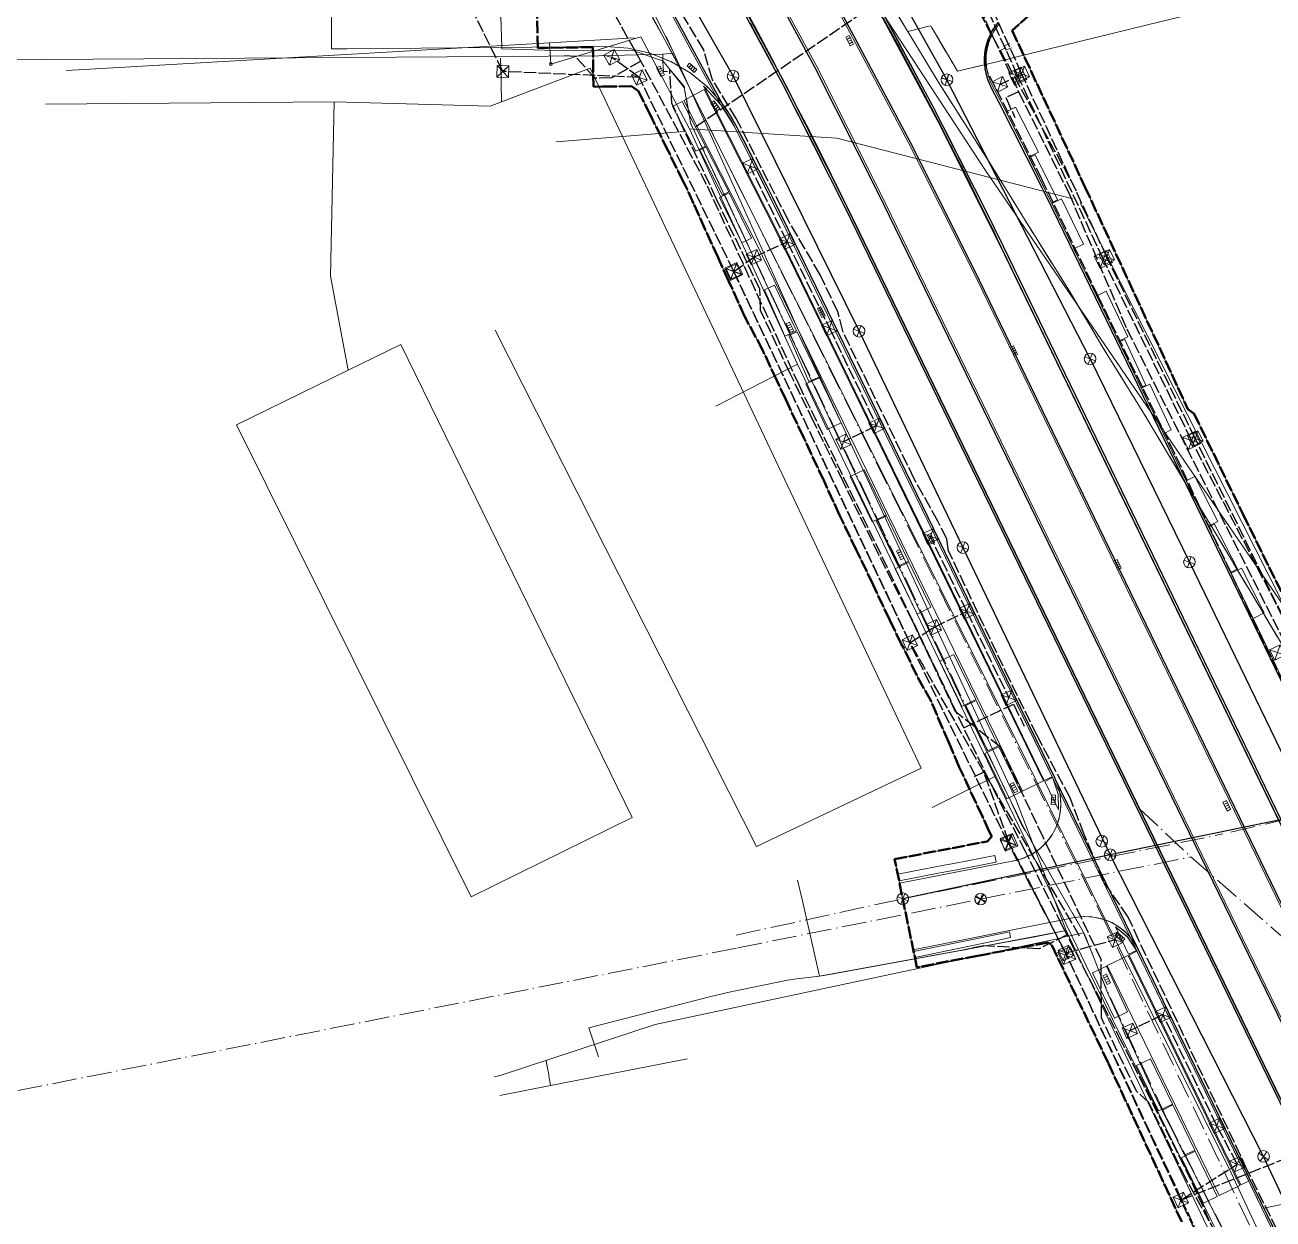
# Model space of a CAD drawing. Header units: metres. Extents: x 105014 to 106600, y 111320 to 118425.
# Drawn here: x 105653.5 to 105782.4, y 117864.4 to 117987.7 of the extents above; entities that cross this region are included whole.
import ezdxf

# ---------------------------------------------------------------- set-up
doc = ezdxf.new("R2010")
doc.units = ezdxf.units.M
doc.linetypes.add('DASHDOT', pattern=[3.556, 2.54, -0.508, 0, -0.508])
doc.linetypes.add('DASHED', pattern=[1.524, 1.27, -0.254])
for name, color, linetype, lineweight in [('00-BASE-LIMITE', 7, 'DASHED', 50), ('00-BASE-UE', 42, 'DASHED', 25), ('10-PAV-BOCACALLE', 9, 'CONTINUOUS', 13), ('10-PAV-CALZADA-BRT', 12, 'CONTINUOUS', 30), ('10-PAV-CALZADA-MIXTA', 8, 'CONTINUOUS', 30), ('10-PAV-CICLORUTA', 76, 'CONTINUOUS', 18), ('10-PAV-SARDINEL', 252, 'CONTINUOUS', 13), ('20-EP-ZONA-DURA', 253, 'CONTINUOUS', 13), ('20-EP-ZONA-VERDE', 84, 'CONTINUOUS', 13), ('30-RED-ENEL-NODOS', 11, 'CONTINUOUS', 13), ('30-RED-ENEL-PROY', 1, 'DASHED', 25), ('30-RED-ETB-CAMARA', 151, 'CONTINUOUS', 13), ('30-RED-ETB-EXIST', 145, 'CONTINUOUS', 13), ('30-RED-ETB-PROY', 5, 'DASHED', 25), ('30-RED-MOVISTAR-CAMARA', 141, 'CONTINUOUS', 13), ('30-RED-MOVISTAR-PROY', 4, 'DASHED', 25), ('30-RED-VANTI-EXIST', 52, 'CONTINUOUS', 13), ('30-RED-VANTI-PROY', 2, 'DASHED', 25), ('30-RED-VANTI-RETIRO', 8, 'DASHDOT', 13), ('35-RH-ACUE-DOMICILIARIA', 152, 'CONTINUOUS', 9), ('35-RH-ACUE-MENOR-EXIST', 151, 'CONTINUOUS', 13), ('35-RH-ACUE-MENOR-PROY', 5, 'DASHED', 25), ('35-RH-PLUV-COLECTOR', 96, 'CONTINUOUS', 30), ('35-RH-PLUV-NODOS', 94, 'CONTINUOUS', 13), ('35-RH-PLUV-RETIRO', 8, 'DASHDOT', 13), ('35-RH-SUDS-ZONAS', 92, 'CONTINUOUS', 20)]:
    doc.layers.add(name, color=color, linetype=linetype, lineweight=lineweight)

# ---------------------------------------------------------------- blocks, each defined once
blk = doc.blocks.new('POSTE')
blk.add_circle((0, 0), 0.15)
blk = doc.blocks.new('CAJA_ENEL')
for p, q in [((-0.6, -0.6), (0.6, 0.6)), ((-0.6, 0.6), (0.6, -0.6))]:
    blk.add_line(p, q)
blk.add_lwpolyline([(-0.6, -0.6), (0.6, -0.6), (0.6, 0.6), (-0.6, 0.6)], close=True)
blk = doc.blocks.new('CAM_MOV_CS_276')
for p, q in [((-0.7, -0.7), (0.7, 0.7)), ((-0.7, 0.7), (0.7, -0.7))]:
    blk.add_line(p, q)
blk.add_lwpolyline([(-0.7, -0.7), (0.7, -0.7), (0.7, 0.7), (-0.7, 0.7)], close=True)
blk = doc.blocks.new('SUMIDERO')
for p, q in [((-0.25, -0.2), (-0.25, 0.2)), ((0, -0.2), (0, 0.2)), ((0.25, -0.2), (0.25, 0.2))]:
    blk.add_line(p, q)
blk.add_lwpolyline([(-0.5, -0.2), (0.5, -0.2), (0.5, 0.2), (-0.5, 0.2)], close=True)
blk = doc.blocks.new('POZO_PLUV')
for p, q in [((-0.42, -0.42), (0.42, 0.42)), ((-0.42, 0.42), (0.42, -0.42))]:
    blk.add_line(p, q)
blk.add_circle((0, 0), 0.6)

msp = doc.modelspace()

# ---------------------------------------------------------------- linework, layer by layer
at = {"layer": '00-BASE-LIMITE'}
for points in [[(105772.9711, 117864.0941), (105765.3621, 117880.5211), (105759.4951, 117892.7541), (105759.1585, 117892.9575), (105751.8789, 117891.5693), (105745.6075, 117890.3803), (105743.3085, 117901.5519), (105752.8701, 117903.3841), (105753.3411, 117903.8951), (105753.0931, 117904.4171), (105752.3783, 117905.9489), (105749.9921, 117911.0631), (105748.8957, 117913.6109), (105747.0713, 117917.8501), (105745.6091, 117920.5051), (105744.1981, 117923.4511), (105744.0191, 117923.7221), (105742.8245, 117926.2359), (105741.0989, 117929.8673), (105739.3837, 117933.4221), (105737.6141, 117937.0761), (105736.0331, 117940.5761), (105733.8997, 117945.1227), (105732.0741, 117949.0137), (105731.1491, 117950.9851), (105729.6971, 117954.0801), (105727.8191, 117957.6211), (105726.1703, 117961.2615), (105725.2381, 117963.3195), (105725.0735, 117963.6829), (105723.7589, 117966.5855), (105722.5463, 117969.2629), (105721.6581, 117971.2241), (105721.4611, 117971.5311), (105720.0841, 117974.3821), (105719.9081, 117974.6931), (105718.0909, 117978.3687), (105716.8661, 117980.8461), (105716.1331, 117981.3671), (105714.1347, 117981.3383), (105713.1373, 117981.3239), (105712.2093, 117981.3097), (105712.1521, 117985.4049), (105706.4489, 117985.3129), (105706.3269, 117992.8905)], [(105757.2795, 117988.7667), (105755.4465, 117987.1305), (105762.9661, 117970.9811), (105773.6061, 117948.0201), (105774.2291, 117947.5741), (105779.2931, 117937.1571), (105785.4971, 117924.6111)]]:
    msp.add_lwpolyline(points, dxfattribs=at)
at = {"layer": '00-BASE-UE'}
for points in [[(105772.9711, 117864.0941), (105765.3621, 117880.5211), (105759.4951, 117892.7541), (105759.1585, 117892.9575), (105751.8789, 117891.5693), (105745.6075, 117890.3803), (105743.3085, 117901.5519), (105752.8701, 117903.3841), (105753.3411, 117903.8951), (105753.0931, 117904.4171), (105752.3783, 117905.9489), (105749.9921, 117911.0631), (105748.8957, 117913.6109), (105747.0713, 117917.8501), (105745.6091, 117920.5051), (105744.1981, 117923.4511), (105744.0191, 117923.7221), (105742.8245, 117926.2359), (105741.0989, 117929.8673), (105739.3837, 117933.4221), (105737.6141, 117937.0761), (105736.0331, 117940.5761), (105733.8997, 117945.1227), (105732.0741, 117949.0137), (105731.1491, 117950.9851), (105729.6971, 117954.0801), (105727.8191, 117957.6211), (105726.1703, 117961.2615), (105725.2381, 117963.3195), (105725.0735, 117963.6829), (105723.7589, 117966.5855), (105722.5463, 117969.2629), (105721.6581, 117971.2241), (105721.4611, 117971.5311), (105720.0841, 117974.3821), (105719.9081, 117974.6931), (105718.0909, 117978.3687), (105716.8661, 117980.8461), (105716.1331, 117981.3671), (105714.1347, 117981.3383), (105713.1373, 117981.3239), (105712.2093, 117981.3097), (105712.1521, 117985.4049), (105706.4489, 117985.3129), (105706.3269, 117992.8905)], [(105757.2795, 117988.7667), (105755.4465, 117987.1305), (105762.9661, 117970.9811), (105773.6061, 117948.0201), (105774.2291, 117947.5741), (105779.2931, 117937.1571), (105785.4971, 117924.6111)]]:
    msp.add_lwpolyline(points, dxfattribs=at)
at = {"layer": '10-PAV-BOCACALLE'}
for points in [[(105685.1479, 117985.2228), (105685.1199, 117992.9038), (105706.6029, 117992.8945), (105707.8185, 117993.0008), (105708.9973, 117993.3166), (105710.1033, 117993.8322), (105711.1029, 117994.532), (105711.9659, 117995.3948), (105712.666, 117996.3943), (105713.1818, 117997.5002), (105713.4978, 117998.6789), (105713.6044, 117999.8945), (105713.5466, 118000.7921), (105713.3742, 118001.6748), (105713.0901, 118002.5282), (105725.5125, 117979.5728), (105723.9701, 117981.2945), (105722.1815, 117982.7588), (105720.1891, 117983.9309), (105718.0403, 117984.7829), (105715.7862, 117985.2947), (105713.4801, 117985.4541), (105686.7315, 117985.2361), (105685.1479, 117985.2228)], [(105768.458, 117892.2483), (105767.9563, 117893.0955), (105767.3227, 117893.8493), (105766.5744, 117894.4893), (105765.7315, 117894.9983), (105764.8167, 117895.3626), (105763.8546, 117895.5723), (105762.8712, 117895.6219), (105761.8929, 117895.5099), (105745.233, 117892.2007), (105743.818, 117899.0762), (105755.6323, 117901.3667), (105756.5904, 117901.6366), (105757.4907, 117902.0612), (105758.3084, 117902.6287), (105759.021, 117903.3237), (105759.6089, 117904.1268), (105760.056, 117905.0162), (105760.3499, 117905.9672), (105760.4825, 117906.9537), (105760.4502, 117907.9485), (105760.2539, 117908.9244), (105759.8989, 117909.8543), (105768.458, 117892.2483)]]:
    msp.add_lwpolyline(points, close=True, dxfattribs=at)
at = {"layer": '10-PAV-CALZADA-BRT'}
for points in [[(105728.2469, 117995.9547), (105735.0851, 117983.2977), (105741.5591, 117970.4505), (105784.0521, 117883.043)], [(105815.2039, 117810.9595), (105780.8673, 117881.5894), (105780.3768, 117882.5983), (105738.4115, 117968.9203), (105731.9824, 117981.6781), (105725.1917, 117994.2471)], [(105741.0663, 117990.3143), (105748.0385, 117977.2314), (105754.6731, 117963.9741), (105831.1225, 117806.1941)], [(105827.9727, 117804.6679), (105751.5233, 117962.4479), (105744.9287, 117975.6251), (105737.9987, 117988.6289)]]:
    msp.add_lwpolyline(points, dxfattribs=at)
at = {"layer": '10-PAV-CALZADA-MIXTA'}
for points in [[(105802.6028, 117822.013), (105773.8063, 117881.2467), (105771.5738, 117885.839), (105768.458, 117892.2483), (105759.8989, 117909.8543), (105759.8863, 117909.8803), (105757.9903, 117913.7802), (105755.4677, 117918.9691), (105732.3079, 117966.6085), (105730.6831, 117969.9193), (105730.0797, 117971.1332), (105726.9291, 117977.3387), (105726.2701, 117978.487), (105725.5125, 117979.5728), (105713.0901, 118002.5282)], [(105724.9757, 117994.1207), (105731.7631, 117981.5578), (105738.1889, 117968.8063), (105808.2239, 117824.7455)], [(105843.1473, 117781.9497), (105754.5767, 117964.7463), (105752.6503, 117968.682), (105747.2594, 117979.295), (105741.6401, 117989.7889)], [(105753.9628, 117987.932), (105753.3805, 117987.1033), (105752.9458, 117986.1884), (105752.6712, 117985.2135), (105752.5645, 117984.2063), (105752.6287, 117983.1954), (105752.8621, 117982.2098), (105753.2579, 117981.2775), (105754.0193, 117979.8361), (105758.5219, 117970.9073), (105758.7168, 117970.5115), (105760.2013, 117967.4715), (105794.0671, 117897.5775)]]:
    msp.add_lwpolyline(points, dxfattribs=at)
at = {"layer": '10-PAV-CICLORUTA'}
for points in [[(105731.2287, 117966.0837), (105758.6751, 117909.6269), (105756.5167, 117908.5775), (105729.0703, 117965.0345), (105721.5323, 117979.8923), (105723.6539, 117981.0143), (105731.2287, 117966.0837)], [(105778.9775, 117867.8651), (105776.8191, 117866.8159), (105765.2771, 117890.5575), (105767.4355, 117891.6069), (105778.9775, 117867.8651)]]:
    msp.add_lwpolyline(points, close=True, dxfattribs=at)
at = {"layer": '10-PAV-SARDINEL'}
for points in [[(105802.4229, 117821.9256), (105773.6264, 117881.1593), (105771.3939, 117885.7516), (105768.2781, 117892.1609), (105759.719, 117909.767), (105759.7064, 117909.793), (105757.8104, 117913.6928), (105755.2878, 117918.8817), (105732.1281, 117966.5209), (105731.3191, 117968.1773), (105730.5039, 117969.8306), (105729.9007, 117971.044), (105729.1216, 117972.5988), (105728.337, 117974.151), (105727.547, 117975.7003), (105726.7518, 117977.2461), (105726.5993, 117977.5334), (105726.5972, 117977.5374), (105726.4384, 117977.8212), (105726.273, 117978.1023), (105726.1022, 117978.3785), (105725.9232, 117978.654), (105725.7406, 117978.922), (105725.738, 117978.9256), (105725.5485, 117979.1909), (105725.3524, 117979.453), (105725.3393, 117979.4728), (105725.3366, 117979.4776), (105712.9142, 118002.433)], [(105713.0901, 118002.5282), (105725.5125, 117979.5728), (105725.7109, 117979.3077), (105725.9033, 117979.0383), (105726.0898, 117978.7647), (105726.2701, 117978.487), (105726.4444, 117978.2055), (105726.6123, 117977.9201), (105726.7739, 117977.6312), (105726.9291, 117977.3387), (105727.7249, 117975.7915), (105728.5153, 117974.2415), (105729.3002, 117972.6887), (105730.0797, 117971.1332), (105730.6831, 117969.9193), (105731.4986, 117968.2654), (105732.3079, 117966.6085), (105755.4677, 117918.9691), (105757.9903, 117913.7802), (105759.8863, 117909.8803), (105759.8989, 117909.8543), (105768.458, 117892.2483), (105771.5738, 117885.839), (105773.8063, 117881.2467), (105802.6028, 117822.013)], [(105727.951, 117989.2428), (105728.8581, 117987.5677), (105729.7588, 117985.8892), (105730.6531, 117984.2073), (105731.5409, 117982.522), (105732.4224, 117980.8333), (105733.2974, 117979.1413), (105734.1659, 117977.446), (105735.028, 117975.7473), (105735.8836, 117974.0454), (105736.7327, 117972.3403), (105737.5754, 117970.6319), (105738.4115, 117968.9203), (105780.3768, 117882.5983), (105780.8673, 117881.5894), (105815.2039, 117810.9595)], [(105831.1225, 117806.1941), (105754.6731, 117963.9741), (105753.7461, 117965.8783), (105752.8122, 117967.7792), (105751.8713, 117969.6766), (105750.9235, 117971.5705), (105749.9687, 117973.461), (105749.007, 117975.348), (105748.0385, 117977.2314), (105747.063, 117979.1112), (105746.0807, 117980.9875), (105745.0915, 117982.8602), (105744.0954, 117984.7292), (105743.0925, 117986.5946), (105742.0828, 117988.4563)], [(105742.1794, 117988.388), (105742.8904, 117987.0815), (105743.5979, 117985.7731), (105744.3019, 117984.4628), (105745.0023, 117983.1506), (105745.6991, 117981.8364), (105746.3924, 117980.5204), (105747.0821, 117979.2026), (105747.7683, 117977.8828), (105748.4509, 117976.5612), (105749.1299, 117975.2378), (105749.8053, 117973.9126), (105750.4771, 117972.5855), (105751.1454, 117971.2566), (105751.81, 117969.9259), (105752.471, 117968.5933), (105752.9554, 117967.6113), (105753.4378, 117966.6282), (105753.9182, 117965.6441), (105754.3968, 117964.659), (105840.7572, 117786.4239)], [(105842.9673, 117781.8625), (105754.3968, 117964.659), (105753.9182, 117965.6441), (105753.4378, 117966.6282), (105752.9554, 117967.6113), (105752.471, 117968.5933), (105751.81, 117969.9259), (105751.1454, 117971.2566), (105750.4771, 117972.5855), (105749.8053, 117973.9126), (105749.1299, 117975.2378), (105748.4509, 117976.5612), (105747.7683, 117977.8828), (105747.0821, 117979.2026), (105746.3924, 117980.5204), (105745.6991, 117981.8364), (105745.0023, 117983.1506), (105744.3019, 117984.4628), (105743.5979, 117985.7731), (105742.8904, 117987.0815), (105742.1794, 117988.388)], [(105742.3549, 117988.4839), (105743.0662, 117987.1769), (105743.7739, 117985.868), (105744.4781, 117984.5572), (105745.1788, 117983.2445), (105745.8759, 117981.9299), (105746.5694, 117980.6134), (105747.2594, 117979.295), (105747.9458, 117977.9748), (105748.6286, 117976.6527), (105749.3079, 117975.3288), (105749.9836, 117974.0031), (105750.6556, 117972.6755), (105751.3241, 117971.3462), (105751.989, 117970.015), (105752.6503, 117968.682), (105753.1348, 117967.6995), (105753.6174, 117966.7161), (105754.098, 117965.7317), (105754.5767, 117964.7463), (105843.1473, 117781.9497)], [(105808.2239, 117824.7455), (105738.1889, 117968.8063), (105737.4056, 117970.4102), (105736.6166, 117972.0113), (105735.8219, 117973.6096), (105735.0215, 117975.205), (105734.2154, 117976.7976), (105733.4036, 117978.3872), (105732.5862, 117979.974), (105731.7631, 117981.5578), (105730.9343, 117983.1387), (105730.0999, 117984.7167), (105729.2599, 117986.2916), (105728.4142, 117987.8635)], [(105808.4038, 117824.8329), (105738.3687, 117968.8939), (105737.5852, 117970.4983), (105736.7959, 117972.1001), (105736.0009, 117973.699), (105735.2001, 117975.295), (105734.3937, 117976.8882), (105733.5816, 117978.4785), (105732.7638, 117980.0659), (105731.9404, 117981.6504), (105731.1113, 117983.2319), (105730.2766, 117984.8105), (105729.4362, 117986.386), (105728.5902, 117987.9586)], [(105728.5902, 117987.9586), (105729.4362, 117986.386), (105730.2766, 117984.8105), (105731.1113, 117983.2319), (105731.9404, 117981.6504), (105732.7638, 117980.0659), (105733.5816, 117978.4785), (105734.3937, 117976.8882), (105735.2001, 117975.295), (105736.0009, 117973.699), (105736.7959, 117972.1001), (105737.5852, 117970.4983), (105738.3687, 117968.8939), (105808.4038, 117824.8329)], [(105794.0671, 117897.5775), (105760.2013, 117967.4715), (105759.4613, 117968.9926), (105758.7168, 117970.5115), (105758.5219, 117970.9073), (105757.6342, 117972.6995), (105756.7401, 117974.4885), (105755.8396, 117976.2743), (105754.9326, 117978.0568), (105754.0193, 117979.8361), (105753.2579, 117981.2775), (105753.1616, 117981.468), (105753.0721, 117981.6618), (105752.9895, 117981.8587), (105752.914, 117982.0584), (105752.8457, 117982.2606), (105752.7846, 117982.4652), (105752.7308, 117982.6717), (105752.6844, 117982.8801), (105752.6454, 117983.09), (105752.6139, 117983.3011), (105752.59, 117983.5133), (105752.5736, 117983.7261), (105752.5648, 117983.9394), (105752.5636, 117984.1529), (105752.57, 117984.3663), (105752.5839, 117984.5793), (105752.6055, 117984.7917), (105752.6346, 117985.0032), (105752.6712, 117985.2135), (105752.7152, 117985.4224), (105752.7667, 117985.6296), (105752.8255, 117985.8348), (105752.8915, 117986.0378), (105752.9647, 117986.2383), (105753.0451, 117986.4361), (105753.1324, 117986.6309), (105753.2266, 117986.8225), (105753.3275, 117987.0106), (105753.4351, 117987.195), (105753.5491, 117987.3755), (105753.6695, 117987.5517), (105753.7961, 117987.7236)], [(105754.0843, 117987.7651), (105753.9566, 117987.6042), (105753.8325, 117987.4357), (105753.7157, 117987.2647), (105753.6059, 117987.091), (105753.5024, 117986.9135), (105753.4035, 117986.7291), (105753.3134, 117986.5457), (105753.2289, 117986.3572), (105753.151, 117986.1653), (105753.0805, 117985.9722), (105753.0169, 117985.7768), (105752.9603, 117985.5793), (105752.9103, 117985.3781), (105752.8674, 117985.1744), (105752.8323, 117984.9726), (105752.8043, 117984.7693), (105752.7833, 117984.5628), (105752.7698, 117984.3584), (105752.7636, 117984.1509), (105752.7648, 117983.9432), (105752.7732, 117983.7385), (105752.7892, 117983.5315), (105752.8126, 117983.3248), (105752.8428, 117983.1222), (105752.8802, 117982.9209), (105752.9254, 117982.7178), (105752.977, 117982.5197), (105753.0368, 117982.3196), (105753.1024, 117982.1257), (105753.176, 117981.9311), (105753.2555, 117981.7416), (105753.3417, 117981.555), (105753.4354, 117981.3697), (105754.1967, 117979.9285), (105755.1108, 117978.1479), (105756.0181, 117976.3647), (105756.9189, 117974.5783), (105757.8133, 117972.7886), (105758.7012, 117970.9959), (105758.8963, 117970.5997), (105759.6411, 117969.0804), (105760.3812, 117967.5589), (105794.2471, 117897.6647)]]:
    msp.add_lwpolyline(points, dxfattribs=at)
at = {"layer": '20-EP-ZONA-DURA'}
for points in [[(105757.2795, 117988.7667), (105755.4465, 117987.1305), (105755.4465, 117987.1305), (105762.9661, 117970.9811), (105773.6061, 117948.0201), (105774.2291, 117947.5741), (105779.2931, 117937.1571), (105785.4971, 117924.6111)], [(105782.6797, 117921.5381), (105780.3265, 117926.3947), (105781.4841, 117926.9825), (105779.1251, 117931.6165), (105778.0593, 117931.0739), (105778.0157, 117931.1639), (105778.7237, 117931.5243), (105776.3647, 117936.1585), (105775.7477, 117935.8445), (105775.7061, 117935.9307), (105776.6759, 117936.4291), (105774.3163, 117941.0629), (105773.4363, 117940.6149), (105771.0813, 117945.4755), (105771.8673, 117945.8753), (105769.6623, 117950.5845), (105768.8011, 117950.1813), (105768.7575, 117950.2713), (105769.2573, 117950.5071), (105767.0709, 117955.2253), (105766.4881, 117954.9551), (105766.4445, 117955.0451), (105767.3919, 117955.4839), (105765.1737, 117960.1871), (105764.1801, 117959.7185), (105761.8309, 117964.5669), (105762.8205, 117965.0473), (105760.5495, 117969.7253), (105759.5605, 117969.2451), (105759.5169, 117969.3351), (105760.1477, 117969.6381), (105757.8411, 117974.2985), (105757.2145, 117973.9885), (105757.1745, 117974.0683), (105758.1557, 117974.5657), (105755.8049, 117979.2039), (105754.8245, 117978.7071), (105754.1967, 117979.9285), (105753.4354, 117981.3697), (105753.3417, 117981.555), (105753.2555, 117981.7416), (105753.176, 117981.9311), (105753.1024, 117982.1257), (105753.0368, 117982.3196), (105752.977, 117982.5197), (105752.9254, 117982.7178), (105752.8802, 117982.9209), (105752.8428, 117983.1222), (105752.8126, 117983.3248), (105752.7892, 117983.5315), (105752.7732, 117983.7385), (105752.7648, 117983.9432), (105752.7636, 117984.1509), (105752.7698, 117984.3584), (105752.7833, 117984.5628), (105752.8043, 117984.7693), (105752.8323, 117984.9726), (105752.8674, 117985.1744), (105752.9103, 117985.3781), (105752.9603, 117985.5793), (105753.0169, 117985.7768), (105753.0805, 117985.9722), (105753.151, 117986.1653), (105753.2289, 117986.3572), (105753.3134, 117986.5457), (105753.4035, 117986.7291), (105753.5024, 117986.9135), (105753.6059, 117987.091), (105753.7157, 117987.2647), (105753.8325, 117987.4357), (105753.9566, 117987.6042), (105754.0843, 117987.7651)], [(105772.9711, 117864.0941), (105765.3621, 117880.5211), (105759.4951, 117892.7541), (105759.1585, 117892.9575), (105751.8789, 117891.5693), (105745.6075, 117890.3803), (105745.3952, 117891.4117), (105748.0441, 117891.9559), (105754.1735, 117893.2151), (105755.2885, 117893.4443), (105755.1725, 117894.0297), (105754.0527, 117893.8029), (105745.2907, 117892.0167), (105745.3952, 117891.4117), (105745.2329, 117892.2007), (105761.8929, 117895.5099), (105762.7903, 117895.6187), (105763.6939, 117895.5914), (105764.5831, 117895.4287), (105765.4377, 117895.1343), (105766.2385, 117894.7148), (105766.9671, 117894.1797), (105767.607, 117893.5413), (105768.2777, 117892.1607), (105767.3651, 117893.5133), (105766.1119, 117894.5583), (105767.4817, 117891.7405), (105768.2911, 117892.1341), (105768.3349, 117892.0441), (105767.5255, 117891.6505), (105779.0675, 117867.9089), (105779.8769, 117868.3025), (105782.1067, 117863.7155)]]:
    msp.add_lwpolyline(points, dxfattribs=at)
for points in [[(105724.0448, 117981.2212), (105723.8499, 117981.1181), (105723.5771, 117981.3733), (105723.7423, 117981.0611), (105731.3187, 117966.1275), (105732.6427, 117963.4042), (105745.8019, 117936.3357), (105758.7651, 117909.6705), (105759.5745, 117910.0641), (105759.6183, 117909.9741), (105758.8089, 117909.5807), (105760.2379, 117906.6409), (105760.1955, 117908.2399), (105759.718, 117909.7665), (105760.3776, 117908.4123), (105760.4859, 117907.4757), (105760.4461, 117906.5337), (105760.2593, 117905.6096), (105759.93, 117904.7261), (105759.4664, 117903.9052), (105758.8799, 117903.167), (105758.185, 117902.5298), (105757.3989, 117902.0093), (105756.5409, 117901.6184), (105755.6323, 117901.3667), (105743.8179, 117899.0762), (105743.7698, 117899.3101), (105746.4303, 117899.8213), (105748.5519, 117900.2333), (105749.5641, 117900.4043), (105753.8009, 117901.2433), (105753.6649, 117901.9301), (105749.4379, 117901.0929), (105748.4269, 117900.9221), (105746.2975, 117900.5087), (105743.6287, 117899.9957), (105743.3085, 117901.5519), (105752.8701, 117903.3841), (105753.3411, 117903.8951), (105753.0931, 117904.4171), (105752.3783, 117905.9489), (105749.9921, 117911.0631), (105748.8957, 117913.6109), (105747.0713, 117917.8501), (105745.6091, 117920.5051), (105744.1981, 117923.4511), (105744.0191, 117923.7221), (105742.8245, 117926.2359), (105741.0989, 117929.8673), (105739.3837, 117933.4221), (105737.6141, 117937.0761), (105736.0331, 117940.5761), (105733.8997, 117945.1227), (105732.0741, 117949.0137), (105731.1491, 117950.9851), (105729.6971, 117954.0801), (105727.8191, 117957.6211), (105726.1703, 117961.2615), (105725.2381, 117963.3195), (105725.0735, 117963.6829), (105723.7589, 117966.5855), (105722.5463, 117969.2629), (105721.6581, 117971.2241), (105721.4611, 117971.5311), (105720.0841, 117974.3821), (105719.9081, 117974.6931), (105718.0909, 117978.3687), (105716.8661, 117980.8461), (105716.1331, 117981.3671), (105714.1347, 117981.3383), (105713.1373, 117981.3239), (105712.2093, 117981.3097), (105712.1521, 117985.4049), (105706.4489, 117985.3129), (105706.4476, 117985.3968), (105713.4801, 117985.4541), (105715.8068, 117985.2915), (105718.0801, 117984.7702), (105720.2452, 117983.9027), (105722.2495, 117982.7101), (105724.0448, 117981.2212)], [(105721.5323, 117979.8923), (105729.0703, 117965.0345), (105756.5167, 117908.5775), (105758.6751, 117909.6269), (105731.2287, 117966.0837), (105723.6539, 117981.0143), (105721.5323, 117979.8923)], [(105722.7905, 117974.6733), (105723.7657, 117975.1825), (105721.3555, 117979.7989), (105720.3839, 117979.2829), (105722.7905, 117974.6733)], [(105725.5491, 117970.1301), (105726.1731, 117970.4473), (105723.8119, 117975.0937), (105723.1927, 117974.7657), (105725.5491, 117970.1301)], [(105728.5299, 117965.6869), (105726.2211, 117970.3529), (105725.2379, 117969.8597), (105727.5439, 117965.1991), (105728.5299, 117965.6869)], [(105731.9667, 117955.5681), (105733.1889, 117956.1047), (105730.8947, 117960.8169), (105729.8759, 117960.3293), (105731.9667, 117955.5681)], [(105734.4637, 117950.8761), (105735.5077, 117951.3345), (105733.2327, 117956.0149), (105732.3727, 117955.6371), (105734.4637, 117950.8761)], [(105737.8067, 117946.6063), (105735.5401, 117951.2687), (105734.1411, 117950.6261), (105736.3611, 117945.9239), (105737.8067, 117946.6063)], [(105740.9947, 117936.3903), (105742.4333, 117937.0895), (105740.1597, 117941.7663), (105738.7211, 117941.0669), (105740.9947, 117936.3903)], [(105743.6713, 117931.7983), (105744.7505, 117932.3229), (105742.4769, 117936.9997), (105741.3977, 117936.4749), (105743.6713, 117931.7983)], [(105747.0673, 117927.5563), (105744.7943, 117932.2331), (105743.3557, 117931.5337), (105745.6291, 117926.8571), (105747.0673, 117927.5563)], [(105750.2637, 117917.3239), (105751.7023, 117918.0233), (105749.4287, 117922.6999), (105747.9903, 117922.0005), (105750.2637, 117917.3239)], [(105752.9403, 117912.7321), (105754.0195, 117913.2567), (105751.7461, 117917.9333), (105750.6667, 117917.4087), (105752.9403, 117912.7321)], [(105756.3367, 117908.4903), (105754.0633, 117913.1669), (105752.6243, 117912.4673), (105754.8983, 117907.7907), (105756.3367, 117908.4903)], [(105765.2771, 117890.5575), (105776.8191, 117866.8159), (105778.9775, 117867.8651), (105767.4355, 117891.6069), (105765.2771, 117890.5575)], [(105767.3703, 117885.7947), (105765.1867, 117890.5135), (105763.7477, 117889.8155), (105766.0211, 117885.1387), (105767.3703, 117885.7947)], [(105770.5661, 117875.5621), (105772.0047, 117876.2615), (105769.7311, 117880.9381), (105768.2923, 117880.2385), (105770.5661, 117875.5621)], [(105773.2427, 117870.9703), (105774.3221, 117871.4949), (105772.0483, 117876.1717), (105770.9693, 117875.6469), (105773.2427, 117870.9703)], [(105776.6393, 117866.7285), (105774.3657, 117871.4049), (105772.9267, 117870.7053), (105775.2007, 117866.0289), (105776.6393, 117866.7285)]]:
    msp.add_lwpolyline(points, close=True, dxfattribs=at)
at = {"layer": '20-EP-ZONA-VERDE'}
msp.add_lwpolyline([(105818.5315, 117812.5771), (105741.7391, 117970.5379), (105735.2625, 117983.3901), (105728.4215, 117996.0521), (105723.2049, 118005.3867), (105727.3199, 118007.6479), (105737.8235, 117988.5325), (105737.8235, 117988.5325), (105744.7511, 117975.5332), (105751.3433, 117962.3607), (105827.7927, 117804.5807)], dxfattribs=at)
for points in [[(105726.7665, 117977.2181), (105732.1281, 117966.5209), (105759.5745, 117910.0641), (105758.7651, 117909.6705), (105731.3187, 117966.1275), (105723.7423, 117981.0611), (105723.5771, 117981.3733), (105725.3571, 117979.4379), (105726.7665, 117977.2181)], [(105723.7657, 117975.1825), (105722.7905, 117974.6733), (105720.3839, 117979.2829), (105721.3555, 117979.7989), (105723.7657, 117975.1825)], [(105758.1557, 117974.5657), (105757.1745, 117974.0683), (105754.8245, 117978.7071), (105755.8049, 117979.2039), (105758.1557, 117974.5657)], [(105726.1731, 117970.4473), (105725.5491, 117970.1301), (105723.1927, 117974.7657), (105723.8119, 117975.0937), (105726.1731, 117970.4473)], [(105760.1477, 117969.6381), (105759.5169, 117969.3351), (105757.2145, 117973.9885), (105757.8411, 117974.2985), (105760.1477, 117969.6381)], [(105728.5299, 117965.6869), (105727.5439, 117965.1991), (105725.2379, 117969.8597), (105726.2211, 117970.3529), (105728.5299, 117965.6869)], [(105762.8205, 117965.0473), (105761.8309, 117964.5669), (105759.5605, 117969.2451), (105760.5495, 117969.7253), (105762.8205, 117965.0473)], [(105733.1889, 117956.1047), (105731.9667, 117955.5681), (105729.8759, 117960.3293), (105730.8947, 117960.8169), (105733.1889, 117956.1047)], [(105767.3919, 117955.4839), (105766.4445, 117955.0451), (105764.1801, 117959.7185), (105765.1737, 117960.1871), (105767.3919, 117955.4839)], [(105735.5077, 117951.3345), (105734.4637, 117950.8761), (105732.3727, 117955.6371), (105733.2327, 117956.0149), (105735.5077, 117951.3345)], [(105769.2573, 117950.5071), (105768.7575, 117950.2713), (105766.4881, 117954.9551), (105767.0709, 117955.2253), (105769.2573, 117950.5071)], [(105737.8067, 117946.6063), (105736.3611, 117945.9239), (105734.1411, 117950.6261), (105735.5401, 117951.2687), (105737.8067, 117946.6063)], [(105771.8673, 117945.8753), (105771.0813, 117945.4755), (105768.8011, 117950.1813), (105769.6623, 117950.5845), (105771.8673, 117945.8753)], [(105742.4333, 117937.0895), (105740.9947, 117936.3903), (105738.7211, 117941.0669), (105740.1597, 117941.7663), (105742.4333, 117937.0895)], [(105776.6759, 117936.4291), (105775.7061, 117935.9307), (105773.4363, 117940.6149), (105774.3163, 117941.0629), (105776.6759, 117936.4291)], [(105744.7505, 117932.3229), (105743.6713, 117931.7983), (105741.3977, 117936.4749), (105742.4769, 117936.9997), (105744.7505, 117932.3229)], [(105778.7237, 117931.5243), (105778.0157, 117931.1639), (105775.7477, 117935.8445), (105776.3647, 117936.1585), (105778.7237, 117931.5243)], [(105747.0673, 117927.5563), (105745.6291, 117926.8571), (105743.3557, 117931.5337), (105744.7943, 117932.2331), (105747.0673, 117927.5563)], [(105781.4841, 117926.9825), (105780.3265, 117926.3947), (105778.0593, 117931.0739), (105779.1251, 117931.6165), (105781.4841, 117926.9825)], [(105751.7023, 117918.0233), (105750.2637, 117917.3239), (105747.9903, 117922.0005), (105749.4287, 117922.6999), (105751.7023, 117918.0233)], [(105754.0195, 117913.2567), (105752.9403, 117912.7321), (105750.6667, 117917.4087), (105751.7461, 117917.9333), (105754.0195, 117913.2567)], [(105756.3367, 117908.4903), (105754.8983, 117907.7907), (105752.6243, 117912.4673), (105754.0633, 117913.1669), (105756.3367, 117908.4903)], [(105759.6907, 117909.8253), (105760.1906, 117908.2716), (105760.2379, 117906.6409), (105758.8089, 117909.5807), (105759.6183, 117909.9741), (105759.6907, 117909.8253)], [(105753.8009, 117901.2433), (105749.5641, 117900.4043), (105748.5519, 117900.2333), (105746.4303, 117899.8213), (105743.7701, 117899.3101), (105743.6289, 117899.9957), (105746.2975, 117900.5087), (105748.4269, 117900.9221), (105749.4379, 117901.0929), (105753.6649, 117901.9301), (105753.8009, 117901.2433)], [(105755.2885, 117893.4443), (105754.1735, 117893.2151), (105748.0441, 117891.9559), (105745.3953, 117891.4117), (105745.2907, 117892.0167), (105754.0527, 117893.8029), (105755.1725, 117894.0297), (105755.2885, 117893.4443)], [(105768.2911, 117892.1341), (105767.4817, 117891.7405), (105766.1119, 117894.5583), (105767.3752, 117893.5024), (105768.2911, 117892.1341)], [(105769.2541, 117890.1531), (105779.8769, 117868.3025), (105779.0675, 117867.9089), (105767.5255, 117891.6505), (105768.3349, 117892.0441), (105769.2541, 117890.1531)], [(105767.3703, 117885.7947), (105766.0211, 117885.1387), (105763.7477, 117889.8155), (105765.1867, 117890.5135), (105767.3703, 117885.7947)], [(105772.0047, 117876.2615), (105770.5661, 117875.5621), (105768.2923, 117880.2385), (105769.7311, 117880.9381), (105772.0047, 117876.2615)], [(105774.3221, 117871.4949), (105773.2427, 117870.9703), (105770.9693, 117875.6469), (105772.0483, 117876.1717), (105774.3221, 117871.4949)]]:
    msp.add_lwpolyline(points, close=True, dxfattribs=at)
at = {"layer": '30-RED-ENEL-PROY'}
for points in [[(105702.8459, 117982.8897), (105695.8117, 117997.1261)], [(105756.4475, 117982.6249), (105749.8081, 117997.3669)], [(105716.9423, 117982.2727), (105714.1091, 117984.3399)], [(105716.9423, 117982.2727), (105702.8459, 117982.8897)], [(105726.7045, 117962.2313), (105716.9423, 117982.2727)], [(105756.4475, 117982.6249), (105754.2099, 117981.5569)], [(105765.2303, 117963.7209), (105756.4475, 117982.6249)], [(105732.2105, 117965.3079), (105728.3843, 117973.1127)], [(105728.7787, 117963.7141), (105732.2105, 117965.3079)], [(105732.2105, 117965.3079), (105736.5723, 117956.3965)], [(105726.7045, 117962.2313), (105728.7787, 117963.7141)], [(105774.3589, 117944.9779), (105765.2303, 117963.7209)], [(105744.8777, 117923.9013), (105726.7045, 117962.2313)], [(105736.5723, 117956.3965), (105741.4551, 117946.3027)], [(105741.4551, 117946.3027), (105738.0335, 117944.6573)], [(105784.7849, 117923.8239), (105774.3589, 117944.9779)], [(105750.7627, 117927.1409), (105747.0065, 117934.8813)], [(105747.3547, 117925.4887), (105750.7627, 117927.1409)], [(105750.7627, 117927.1409), (105755.1047, 117918.2209)], [(105744.8777, 117923.9013), (105747.3547, 117925.4887)], [(105755.0235, 117903.2723), (105744.8777, 117923.9013)], [(105760.9899, 117891.8689), (105755.0235, 117903.2723)], [(105760.9899, 117891.8689), (105766.0755, 117893.2375)], [(105772.8711, 117866.3505), (105760.9899, 117891.8689)], [(105771.0177, 117885.4941), (105767.6043, 117883.8285)], [(105776.5937, 117874.0131), (105771.0177, 117885.4941)], [(105772.8711, 117866.3505), (105791.5877, 117873.7839)], [(105778.6941, 117870.0557), (105776.5937, 117874.0131)], [(105772.8711, 117866.3505), (105778.6941, 117870.0557)], [(105783.4751, 117844.0135), (105772.8711, 117866.3505)]]:
    msp.add_lwpolyline(points, dxfattribs=at)
at = {"layer": '30-RED-ETB-EXIST'}
for points in [[(105657.779, 117982.997), (105707.681, 117985.852), (105707.807, 117983.656)], [(105707.807, 117983.656), (105707.681, 117985.852), (105716.46, 117986.355)], [(105790.451, 117834.321), (105790.549, 117834.365), (105788.93, 117837.985), (105763.049, 117890.638), (105753.645, 117910.088), (105733.288, 117952.656), (105722.121, 117976.958), (105717.098, 117986.47), (105707.807, 117983.656)], [(105708.362, 117975.62), (105721.59, 117976.702)], [(105722.121, 117976.958), (105737.347, 117975.991), (105761.701, 117969.755)], [(105806.963, 117878.426), (105808.272, 117878.902), (105762.473, 117969.322)], [(105724.856, 117948.325), (105733.288, 117952.656)], [(105747.177, 117906.889), (105753.645, 117910.088)]]:
    msp.add_lwpolyline(points, dxfattribs=at)
at = {"layer": '30-RED-ETB-PROY'}
for points in [[(105722.742, 117977.183), (105748.184, 117994.595), (105748.733, 117994.915)], [(105762.11, 117970.54), (105749.141, 117994.424), (105748.733, 117994.915)]]:
    msp.add_lwpolyline(points, dxfattribs=at)
at = {"layer": '30-RED-MOVISTAR-PROY'}
for points in [[(105756.0475, 117982.4147), (105749.3483, 117997.1519)], [(105764.8677, 117963.4777), (105756.0475, 117982.4147)], [(105773.9777, 117944.7841), (105764.8677, 117963.4777)], [(105744.8937, 117923.9309), (105726.6965, 117962.2381)], [(105786.9527, 117919.7187), (105773.9777, 117944.7841)], [(105752.5336, 117910.5266), (105744.8937, 117923.9309)], [(105752.5336, 117910.5266), (105751.5392, 117910.0626)], [(105755.1167, 117903.3053), (105752.5336, 117910.5266)], [(105752.5336, 117910.5266), (105762.4609, 117893.4728)], [(105761.1049, 117891.5861), (105755.1167, 117903.3053)], [(105772.9543, 117866.4227), (105761.1049, 117891.5861)], [(105801.2131, 117805.9497), (105772.9543, 117866.4227)]]:
    msp.add_lwpolyline(points, dxfattribs=at)
at = {"layer": '30-RED-VANTI-EXIST'}
for points in [[(105744.6761, 117987.0269), (105744.6507, 117987.0691), (105739.8937, 117994.9439), (105736.4477, 118001.3535), (105732.9387, 118012.1493), (105728.8945, 118017.0171)], [(105719.5297, 117986.2136), (105710.8281, 118002.4745), (105706.2124, 118010.2051)], [(105755.5173, 117984.2824), (105770.8475, 117988.0573), (105800.3429, 117995.1637)], [(105702.7551, 117985.4176), (105702.4958, 117992.7079)], [(105744.6697, 117987.0253), (105744.6761, 117987.0269)], [(105744.6761, 117987.0269), (105746.5737, 117987.484)], [(105774.8722, 117937.8439), (105769.0449, 117947.5811), (105764.8243, 117954.3771), (105761.4597, 117960.0345), (105756.7193, 117967.6539), (105753.1641, 117973.3873), (105747.7687, 117981.8863), (105744.6761, 117987.0269)], [(105746.5737, 117987.484), (105746.715, 117987.518)], [(105746.715, 117987.518), (105746.893, 117987.5609)], [(105746.893, 117987.5609), (105747.0465, 117987.5979), (105747.1262, 117987.461)], [(105747.1262, 117987.461), (105747.2186, 117987.3044)], [(105747.2186, 117987.3044), (105747.2921, 117987.1789)], [(105747.2921, 117987.1789), (105749.7925, 117982.9127), (105752.7358, 117983.6151)], [(105722.2099, 117981.0801), (105721.2449, 117983.0085), (105719.5297, 117986.2136)], [(105702.6201, 117983.984), (105702.6135, 117984.2643)], [(105718.7231, 117984.2066), (105716.3113, 117985.0491), (105707.1495, 117985.0837), (105702.7623, 117985.2149), (105702.7551, 117985.4176)], [(105719.3743, 117983.9791), (105718.7231, 117984.2066)], [(105754.8925, 117984.1297), (105755.0459, 117984.1663)], [(105755.0459, 117984.1663), (105755.199, 117984.204)], [(105755.199, 117984.204), (105755.3766, 117984.2478)], [(105755.3766, 117984.2478), (105755.5173, 117984.2824)], [(105702.0743, 117956.1645), (105729.0511, 117902.8493), (105746.0651, 117910.9635), (105711.8563, 117983.2407), (105702.7199, 117979.7605)], [(105702.6245, 117983.8001), (105702.6201, 117983.984)], [(105702.6279, 117983.654), (105702.6245, 117983.8001)], [(105702.7199, 117979.7605), (105702.6279, 117983.654)], [(105719.8107, 117983.4297), (105719.3743, 117983.9791)], [(105720.0859, 117983.0833), (105719.8107, 117983.4297)], [(105722.233, 117977.5974), (105722.2249, 117977.6147), (105721.5643, 117981.2221), (105720.0859, 117983.0833)], [(105752.7358, 117983.6151), (105754.573, 117984.0535)], [(105754.573, 117984.0535), (105754.7144, 117984.0872)], [(105754.7144, 117984.0872), (105754.8925, 117984.1297)], [(105805.1364, 117810.9635), (105791.2527, 117840.8609), (105778.0843, 117869.1485), (105755.0021, 117915.5541), (105722.2099, 117981.0801)], [(105685.4181, 117979.7407), (105655.6289, 117979.5139)], [(105686.8657, 117952.0412), (105685.0487, 117961.7579), (105685.4181, 117979.7407)], [(105702.7199, 117979.7605), (105701.5299, 117979.3071), (105685.4181, 117979.7407)], [(105722.8994, 117976.1654), (105722.233, 117977.5974)], [(105751.5981, 117915.2039), (105750.2039, 117918.0721), (105745.5607, 117927.8713), (105742.1215, 117935.2615), (105738.0535, 117943.8567), (105732.7591, 117955.1799), (105728.0167, 117965.2659), (105725.0133, 117971.6235), (105722.8994, 117976.1654)], [(105686.8657, 117952.0412), (105692.3201, 117954.7041), (105716.2185, 117905.8631), (105699.5845, 117897.6459), (105675.3425, 117946.4157)], [(105675.3425, 117946.4157), (105686.8657, 117952.0412)], [(105826.7594, 117835.4991), (105822.7215, 117845.1565), (105818.9859, 117854.1053), (105816.8477, 117859.0339), (105812.1941, 117868.0021), (105807.8835, 117876.4157), (105801.8657, 117887.8011), (105800.3679, 117891.4227), (105797.2167, 117899.1669), (105795.0203, 117904.3153), (105790.9513, 117910.9133), (105786.6157, 117918.2097), (105781.4677, 117926.8253), (105775.8999, 117936.1267), (105774.8722, 117937.8439)], [(105754.0794, 117910.0995), (105751.5981, 117915.2039)], [(105760.4199, 117898.1738), (105756.5899, 117904.9349), (105754.0794, 117910.0995)], [(105762.8124, 117893.9259), (105762.7675, 117894.0295), (105760.4199, 117898.1738)], [(105761.4114, 117893.6216), (105762.8124, 117893.9259)], [(105763.5878, 117892.1399), (105762.8124, 117893.9259)], [(105701.9811, 117879.0795), (105702.6817, 117879.2305), (105718.5729, 117884.4619), (105760.1035, 117893.3398)], [(105760.1035, 117893.3398), (105760.7579, 117893.4797)], [(105760.7579, 117893.4797), (105761.4114, 117893.6216)], [(105763.9178, 117891.3036), (105763.6345, 117892.0323), (105763.5878, 117892.1399)], [(105764.6509, 117889.4174), (105763.9178, 117891.3036)], [(105792.8763, 117826.9216), (105790.6875, 117832.1063), (105787.6403, 117839.7719), (105786.0801, 117843.7633), (105781.8009, 117852.0389), (105779.1655, 117859.4341), (105770.5651, 117876.3661), (105765.3547, 117887.6067), (105764.6509, 117889.4174)], [(105707.4951, 117879.7986), (105707.3169, 117880.7245)], [(105707.5226, 117879.656), (105707.4951, 117879.7986)], [(105707.7677, 117878.1725), (105721.9225, 117880.9221)], [(105707.557, 117879.4771), (105707.5226, 117879.656)], [(105707.6115, 117879.1658), (105707.5869, 117879.3219), (105707.557, 117879.4771)], [(105707.6399, 117878.9851), (105707.6115, 117879.1658)], [(105707.6624, 117878.8421), (105707.6399, 117878.9851)], [(105707.7677, 117878.1725), (105707.6624, 117878.8421)], [(105702.5399, 117877.1571), (105707.7677, 117878.1725)]]:
    msp.add_lwpolyline(points, dxfattribs=at)
at = {"layer": '30-RED-VANTI-PROY'}
for points in [[(105752.7358, 117983.6151), (105752.6835, 117984.2346), (105752.718, 117984.8553), (105752.8387, 117985.4652), (105753.0431, 117986.0523), (105753.3273, 117986.6053), (105749.9477, 117993.5331), (105750.0657, 117994.5485), (105749.3151, 117996.1479), (105748.5233, 117996.5089), (105743.4861, 118007.0201), (105736.3039, 118019.7919)], [(105785.5297, 117857.8163), (105779.7015, 117869.5195), (105768.5393, 117893.1625), (105767.4427, 117895.5703), (105764.9141, 117899.2377), (105762.8955, 117904.1025), (105761.4389, 117907.8703), (105758.0167, 117914.3163), (105755.1795, 117920.0981), (105748.8931, 117933.3663), (105748.6947, 117934.5881), (105747.7897, 117936.4477), (105745.3245, 117940.8377), (105737.9463, 117956.0807), (105737.4515, 117958.0659), (105735.6249, 117961.9071), (105732.3397, 117967.4921), (105726.9487, 117978.0339), (105724.4933, 117982.0409), (105723.5929, 117985.1107), (105713.6157, 118001.8627)], [(105720.0859, 117983.0833), (105720.0857, 117983.0861)], [(105751.5981, 117915.2039), (105749.6143, 117916.7601), (105745.1777, 117926.0881), (105741.6835, 117932.9727), (105737.9947, 117940.5523), (105734.9327, 117946.7579), (105732.4915, 117951.7623), (105729.4735, 117958.1955), (105729.3927, 117960.3951), (105724.8933, 117969.7713), (105721.3339, 117977.3419), (105720.3065, 117979.6165), (105720.0859, 117983.0833)], [(105774.8722, 117937.8439), (105772.2257, 117943.4613), (105768.8699, 117950.3729), (105764.3353, 117959.6939), (105758.5233, 117971.7561), (105752.9533, 117982.7687), (105752.8237, 117983.1865), (105752.7358, 117983.6151)], [(105847.531, 117787.2423), (105847.0917, 117788.1191), (105844.3979, 117793.8153), (105841.6931, 117799.5169), (105838.3103, 117806.5113), (105836.7207, 117809.4481), (105832.7827, 117817.9323), (105827.4899, 117828.0743), (105820.5013, 117842.6655), (105815.6293, 117852.8479), (105809.8783, 117864.7371), (105805.1983, 117874.5665), (105800.2065, 117884.9803), (105795.9397, 117893.7215), (105792.4847, 117901.1495), (105788.3517, 117909.6691), (105783.5027, 117919.6769), (105780.0077, 117926.9775), (105776.0329, 117935.3803), (105774.8722, 117937.8439)], [(105751.7128, 117915.1139), (105751.5981, 117915.2039)], [(105764.6507, 117889.4458), (105764.6407, 117891.1931), (105758.6495, 117903.8239), (105754.2553, 117913.1195), (105751.7128, 117915.1139)], [(105764.6509, 117889.4174), (105764.6507, 117889.4458)], [(105829.6847, 117743.9285), (105827.7055, 117749.0409), (105823.9243, 117757.8147), (105820.5741, 117766.4851), (105816.3537, 117776.1885), (105810.3151, 117786.7413), (105806.2225, 117795.2161), (105800.7559, 117806.6307), (105798.6075, 117813.5583), (105795.8929, 117815.5019), (105793.4175, 117820.9167), (105793.9139, 117822.7065), (105789.7713, 117833.0403), (105788.3107, 117836.9763), (105785.6639, 117842.7301), (105783.6451, 117847.7441), (105780.0061, 117854.3395), (105779.1427, 117858.0071), (105777.2741, 117861.4869), (105773.3297, 117868.6639), (105769.5805, 117876.4337), (105768.2797, 117877.5981), (105764.6753, 117885.1581), (105764.6509, 117889.4174)]]:
    msp.add_lwpolyline(points, dxfattribs=at)
at = {"layer": '30-RED-VANTI-RETIRO'}
for points in [[(105744.6761, 117987.0269), (105744.6507, 117987.0691), (105739.8937, 117994.9439), (105736.4477, 118001.3535), (105732.9387, 118012.1493), (105728.8945, 118017.0171)], [(105719.5297, 117986.2136), (105706.2124, 118010.2051)], [(105744.6697, 117987.0253), (105744.6761, 117987.0269)], [(105744.6761, 117987.0269), (105746.5737, 117987.484)], [(105774.8722, 117937.8439), (105769.0449, 117947.5811), (105764.8243, 117954.3771), (105761.4597, 117960.0345), (105756.7193, 117967.6539), (105753.1641, 117973.3873), (105747.7687, 117981.8863), (105744.6761, 117987.0269)], [(105746.5737, 117987.484), (105746.715, 117987.518)], [(105746.715, 117987.518), (105746.893, 117987.5609)], [(105746.893, 117987.5609), (105747.0465, 117987.5979), (105747.1262, 117987.461)], [(105747.1262, 117987.461), (105747.2186, 117987.3044)], [(105747.2186, 117987.3044), (105747.2921, 117987.1789)], [(105747.2921, 117987.1789), (105749.7925, 117982.9127), (105752.7358, 117983.6151)], [(105722.2099, 117981.0801), (105720.7377, 117984.0375), (105719.5297, 117986.2136)], [(105754.8925, 117984.1297), (105755.0459, 117984.1663)], [(105722.233, 117977.5974), (105721.5979, 117981.3109), (105719.9569, 117983.2697)], [(105752.7358, 117983.6151), (105754.573, 117984.0535)], [(105754.573, 117984.0535), (105754.7144, 117984.0872)], [(105754.7144, 117984.0872), (105754.8925, 117984.1297)], [(105805.1364, 117810.9635), (105765.3237, 117894.4755), (105722.2099, 117981.0801)], [(105722.8994, 117976.1654), (105722.2383, 117977.5663), (105722.233, 117977.5974)], [(105751.7128, 117915.1139), (105722.8994, 117976.1654)], [(105826.7594, 117835.4991), (105822.7215, 117845.1565), (105818.9859, 117854.1053), (105816.8477, 117859.0339), (105812.1941, 117868.0021), (105807.8835, 117876.4157), (105801.8657, 117887.8011), (105800.3679, 117891.4227), (105797.2167, 117899.1669), (105795.0203, 117904.3153), (105790.9513, 117910.9133), (105786.6157, 117918.2097), (105781.4677, 117926.8253), (105775.8999, 117936.1267), (105774.8722, 117937.8439)], [(105754.0794, 117910.0995), (105751.7128, 117915.1139)], [(105760.4199, 117898.1738), (105756.4279, 117905.1233), (105754.0794, 117910.0995)], [(105763.5878, 117892.1399), (105762.9341, 117893.7969), (105760.4199, 117898.1738)], [(105763.9178, 117891.3036), (105763.5878, 117892.1399)], [(105764.6507, 117889.4458), (105763.9178, 117891.3036)], [(105792.8763, 117826.9216), (105786.3285, 117843.3687), (105781.9431, 117852.0603), (105779.2067, 117859.4153), (105771.3161, 117874.9893), (105765.0095, 117888.5363), (105764.6507, 117889.4458)]]:
    msp.add_lwpolyline(points, dxfattribs=at)
at = {"layer": '35-RH-ACUE-DOMICILIARIA'}
for points in [[(105755.3787, 117985.348), (105754.8006, 117985.0735), (105754.6038, 117985.4878), (105755.1819, 117985.7623)], [(105754.7022, 117985.2806), (105754.1527, 117985.0118)]]:
    msp.add_lwpolyline(points, dxfattribs=at)
at = {"layer": '35-RH-ACUE-MENOR-EXIST'}
for points in [[(105720.5001, 117984.78), (105684.1101, 118057.78), (105679.5554, 118115.3398), (105677.4194, 118136.2857)], [(105894.26, 117644.07), (105890.32, 117681.81), (105876.69, 117724.45), (105860.06, 117766.8), (105848.98, 117790.55), (105832.75, 117824.6), (105817.7, 117863.39), (105786.04, 117923.96), (105760.7638, 117960.8852), (105752.69, 117972.68), (105738.2607, 117994.7119), (105703.78, 118047.36), (105694.18, 118072.5), (105691.8049, 118075.4084), (105690.84, 118076.59), (105690.108, 118137.4861)], [(105720.5, 117984.78), (105719.72, 117986.5)], [(105569.17, 117982.17), (105616.89, 117982.43), (105618.75, 117983.9), (105712.75, 117984.52)], [(105712.75, 117984.52), (105719.36, 117984.67)], [(105719.36, 117984.67), (105720.5, 117984.78)], [(105719.36, 117984.67), (105719.38, 117983.85), (105719.45, 117982.88), (105719.84, 117982.9)], [(105721.73, 117982.13), (105720.5, 117984.78)], [(105733.89, 117955.02), (105721.73, 117982.13)], [(105761.0252, 117894.1864), (105755.85, 117907.63), (105733.89, 117955.02)], [(105733.27, 117899.37), (105733.79, 117897.25), (105735.54, 117889.46)], [(105735.54, 117889.46), (105757.79, 117893.54), (105761.0252, 117894.1864)], [(105735.8452, 117889.5164), (105750.7135, 117892.2222), (105761.0252, 117894.1864)], [(105844.72, 117701.13), (105831.77, 117740.59), (105811.76, 117787.56), (105761.0252, 117894.1864)], [(105726.23, 117887.82), (105732.25, 117889.05), (105733.18, 117889.18)], [(105733.18, 117889.18), (105735.54, 117889.46)], [(105724.33, 117887.37), (105726.23, 117887.82)], [(105724.33, 117887.37), (105711.72, 117884.13)], [(105711.72, 117884.13), (105712.72, 117881.13)]]:
    msp.add_lwpolyline(points, dxfattribs=at)
at = {"layer": '35-RH-ACUE-MENOR-PROY'}
for points in [[(105694.6711, 118131.6561), (105695.0641, 118130.0574), (105698.8758, 118114.5505), (105703.8725, 118094.3856), (105707.2551, 118080.7346), (105734.6526, 118024.8357), (105749.4829, 117995.0151), (105750.1097, 117993.6726), (105753.4681, 117986.478), (105756.1176, 117980.8025), (105761.3407, 117970.2431), (105767.2834, 117956.3149), (105788.8814, 117913.4125), (105817.915, 117854.0722)], [(105786.0819, 117842.0848), (105773.2478, 117869.8188), (105766.7842, 117882.668), (105761.1205, 117893.7268), (105760.6293, 117894.707), (105756.8202, 117902.3414), (105753.7881, 117908.243), (105750.4492, 117915.1104), (105742.5722, 117931.6389), (105733.4376, 117950.5213), (105731.5266, 117954.6709), (105723.9005, 117971.2299), (105717.1152, 117983.9467), (105716.5176, 117985.0145), (105710.1816, 117996.3351)], [(105717.1152, 117983.9467), (105714.0827, 117982.2259), (105712.3627, 117982.1878), (105710.365, 117984.4353), (105709.2235, 117984.496)], [(105756.1174, 117980.8024), (105754.7964, 117980.1858), (105755.738, 117978.1509)], [(105750.4492, 117915.1104), (105755.6031, 117917.5469), (105756.6791, 117915.2979)], [(105761.1205, 117893.7268), (105758.2366, 117892.2949), (105752.5402, 117892.6002), (105750.4083, 117892.1659)]]:
    msp.add_lwpolyline(points, dxfattribs=at)
at = {"layer": '35-RH-PLUV-COLECTOR'}
for points in [[(105724.1576, 118025.82), (105748.7196, 117982.0418)], [(105713.8681, 118004.7455), (105726.6241, 117982.4119)], [(105713.8681, 118004.7455), (105726.6241, 117982.4119)], [(105726.6241, 117982.4119), (105739.6347, 117956.0711)], [(105726.6241, 117982.4119), (105739.6347, 117956.0711)], [(105763.4933, 117953.2157), (105748.7196, 117982.0418)], [(105763.4933, 117953.2157), (105748.7196, 117982.0418)], [(105739.6347, 117956.0711), (105750.3582, 117933.7307)], [(105739.6347, 117956.0711), (105750.3582, 117933.7307)], [(105763.4933, 117953.2157), (105773.7516, 117932.23)], [(105763.4933, 117953.2157), (105773.7516, 117932.23)], [(105750.3582, 117933.7307), (105765.5728, 117902.0047)], [(105750.3582, 117933.7307), (105765.5728, 117902.0047)], [(105773.7516, 117932.23), (105786.3347, 117906.2516)], [(105773.7516, 117932.23), (105786.3347, 117906.2516)], [(105786.3347, 117906.2516), (105765.5728, 117902.0047)], [(105786.3347, 117906.2516), (105765.5728, 117902.0047)], [(105765.5728, 117902.0047), (105744.1533, 117897.4577)], [(105765.5728, 117902.0047), (105744.1533, 117897.4577)], [(105781.4163, 117870.8544), (105765.5728, 117902.0047)], [(105781.4163, 117870.8544), (105765.5728, 117902.0047)], [(105803.2519, 117824.451), (105781.4163, 117870.8544)], [(105803.2519, 117824.451), (105781.4163, 117870.8544)]]:
    msp.add_lwpolyline(points, dxfattribs=at)
at = {"layer": '35-RH-PLUV-RETIRO'}
for points in [[(105768.634, 117906.7252), (105773.906, 117901.777)], [(105778.0453, 117904.3427), (105786.4657, 117906.2817)], [(105744.1533, 117897.4577), (105777.217, 117904.152)], [(105752.1901, 117897.4213), (105773.917, 117901.778)], [(105773.917, 117901.778), (105799.5536, 117879.3709), (105799.5536, 117879.3709), (105808.9435, 117849.8215), (105823.9154, 117804.5358)], [(105726.941, 117893.704), (105744.1533, 117897.4577)], [(105727.1155, 117892.3886), (105752.1901, 117897.4213)], [(105631.24, 117873.386), (105726.984, 117892.367)], [(105781.4377, 117865.5105), (105798.657, 117869.1936)]]:
    msp.add_lwpolyline(points, dxfattribs=at)
at = {"layer": '35-RH-SUDS-ZONAS'}
msp.add_lwpolyline([(105781.4846, 117926.9825), (105780.3265, 117926.3946), (105778.0592, 117931.0739), (105779.1251, 117931.6165), (105781.4846, 117926.9825)], close=True, dxfattribs=at)

# ---------------------------------------------------------------- block references
at = {"layer": '30-RED-ENEL-NODOS'}
for p, rotation in [((105714.1091, 117984.3399), 118.5), ((105702.846, 117982.8897), 358.6), ((105716.9422, 117982.2726), 115.5), ((105756.4475, 117982.6248), 114.9), ((105754.2099, 117981.5569), 117.3), ((105728.3843, 117973.1128), 114.5), ((105732.2104, 117965.3078), 116), ((105728.7786, 117963.7141), 114.6), ((105765.2303, 117963.7208), 115.5), ((105726.7045, 117962.2312), 114.9), ((105736.5723, 117956.3966), 114.6), ((105741.4549, 117946.3026), 115.9), ((105774.3589, 117944.9778), 116.1), ((105738.0335, 117944.6573), 115.8), ((105747.0065, 117934.8813), 114.6), ((105750.7627, 117927.1409), 115.9), ((105747.3546, 117925.4886), 114.5), ((105744.8777, 117923.9013), 115.5), ((105782.8462, 117922.8851), 116), ((105755.1047, 117918.2208), 114.6), ((105755.0234, 117903.2722), 115.6), ((105766.0755, 117893.2375), 115.9), ((105760.9899, 117891.8689), 115.6), ((105771.0176, 117885.494), 114.6), ((105767.6043, 117883.8284), 114.5), ((105776.5936, 117874.0131), 115.9), ((105778.6941, 117870.0557), 114.6), ((105772.871, 117866.3505), 115.5)]:
    msp.add_blockref('CAJA_ENEL', p, dxfattribs=dict(at, rotation=rotation))
at = {"layer": '30-RED-ETB-CAMARA'}
msp.add_blockref('POSTE', (105707.807, 117983.656), dxfattribs=at)
at = {"layer": '30-RED-MOVISTAR-CAMARA'}
for p, rotation in [((105756.0474, 117982.4147), 115), ((105764.8676, 117963.4776), 115.9), ((105726.6965, 117962.238), 115.6), ((105773.9777, 117944.7841), 115.9), ((105755.1166, 117903.3052), 112.1), ((105761.1049, 117891.586), 114.4)]:
    msp.add_blockref('CAM_MOV_CS_276', p, dxfattribs=dict(at, rotation=rotation))
at = {"layer": '35-RH-PLUV-NODOS'}
for name, p, rotation in [('SUMIDERO', (105738.6698, 117986.071), 298.1), ('SUMIDERO', (105738.6698, 117986.071), 298.1), ('SUMIDERO', (105738.6698, 117986.071), 298.1), ('SUMIDERO', (105719.1359, 117982.9075), 296.6), ('SUMIDERO', (105722.3799, 117983.2768), 317.7), ('SUMIDERO', (105722.3799, 117983.2768), 317.7), ('POZO_PLUV', (105726.6241, 117982.4119), 295), ('POZO_PLUV', (105726.6241, 117982.4119), 295), ('POZO_PLUV', (105748.7196, 117982.0418), 208.3), ('POZO_PLUV', (105748.7196, 117982.0418), 295), ('POZO_PLUV', (105748.7196, 117982.0418), 295), ('SUMIDERO', (105724.7979, 117979.3346), 309.6), ('SUMIDERO', (105735.7367, 117958.0333), 296.2), ('SUMIDERO', (105735.7367, 117958.0333), 296.2), ('SUMIDERO', (105735.7367, 117958.0333), 296.2), ('SUMIDERO', (105732.5013, 117956.4622), 295.4), ('SUMIDERO', (105732.5013, 117956.4622), 295.4), ('SUMIDERO', (105732.5013, 117956.4622), 295.4), ('POZO_PLUV', (105739.6347, 117956.0711), 295), ('POZO_PLUV', (105739.6347, 117956.0711), 295), ('SUMIDERO', (105755.6178, 117954.0235), 116.4), ('SUMIDERO', (105755.6178, 117954.0235), 116.4), ('SUMIDERO', (105755.6178, 117954.0235), 116.4), ('POZO_PLUV', (105763.4933, 117953.2157), 295), ('POZO_PLUV', (105763.4933, 117953.2157), 295), ('SUMIDERO', (105747.0729, 117934.658), 296.2), ('SUMIDERO', (105747.0729, 117934.658), 296.2), ('SUMIDERO', (105747.0729, 117934.658), 296.2), ('POZO_PLUV', (105750.3582, 117933.7307), 295), ('POZO_PLUV', (105750.3582, 117933.7307), 295), ('SUMIDERO', (105743.8989, 117932.995), 296.2), ('SUMIDERO', (105743.8989, 117932.995), 296.2), ('SUMIDERO', (105743.8989, 117932.995), 296.2), ('POZO_PLUV', (105773.7516, 117932.23), 295), ('POZO_PLUV', (105773.7516, 117932.23), 295), ('SUMIDERO', (105766.3172, 117931.9549), 115.7), ('SUMIDERO', (105766.3172, 117931.9549), 115.7), ('SUMIDERO', (105766.3172, 117931.9549), 115.7), ('SUMIDERO', (105755.6322, 117908.9319), 296.2), ('SUMIDERO', (105755.6322, 117908.9319), 296.2), ('SUMIDERO', (105755.6322, 117908.9319), 296.2), ('SUMIDERO', (105759.7075, 117907.6765), 266.7), ('SUMIDERO', (105759.7075, 117907.6765), 266.7), ('SUMIDERO', (105759.7075, 117907.6765), 266.7), ('SUMIDERO', (105777.6167, 117907.0601), 296.1), ('SUMIDERO', (105777.6167, 117907.0601), 296.1), ('SUMIDERO', (105777.6167, 117907.0601), 296.1), ('POZO_PLUV', (105764.7087, 117903.3963), 295), ('POZO_PLUV', (105765.5728, 117902.0047), 295), ('POZO_PLUV', (105765.5728, 117902.0047), 295), ('POZO_PLUV', (105744.1533, 117897.4577), 295), ('POZO_PLUV', (105744.1533, 117897.4577), 295), ('POZO_PLUV', (105752.1901, 117897.4213), 295), ('POZO_PLUV', (105752.1901, 117897.4213), 101.2), ('SUMIDERO', (105766.5799, 117893.5092), 319.5), ('SUMIDERO', (105766.5799, 117893.5092), 319.5), ('SUMIDERO', (105766.5799, 117893.5092), 319.5), ('SUMIDERO', (105765.2227, 117889.1417), 295.7), ('SUMIDERO', (105765.2227, 117889.1417), 295.7), ('SUMIDERO', (105765.2227, 117889.1417), 295.7), ('POZO_PLUV', (105781.4163, 117870.8544), 279), ('POZO_PLUV', (105781.4163, 117870.8544), 279)]:
    msp.add_blockref(name, p, dxfattribs=dict(at, rotation=rotation))

doc.saveas('drawing.dxf')
